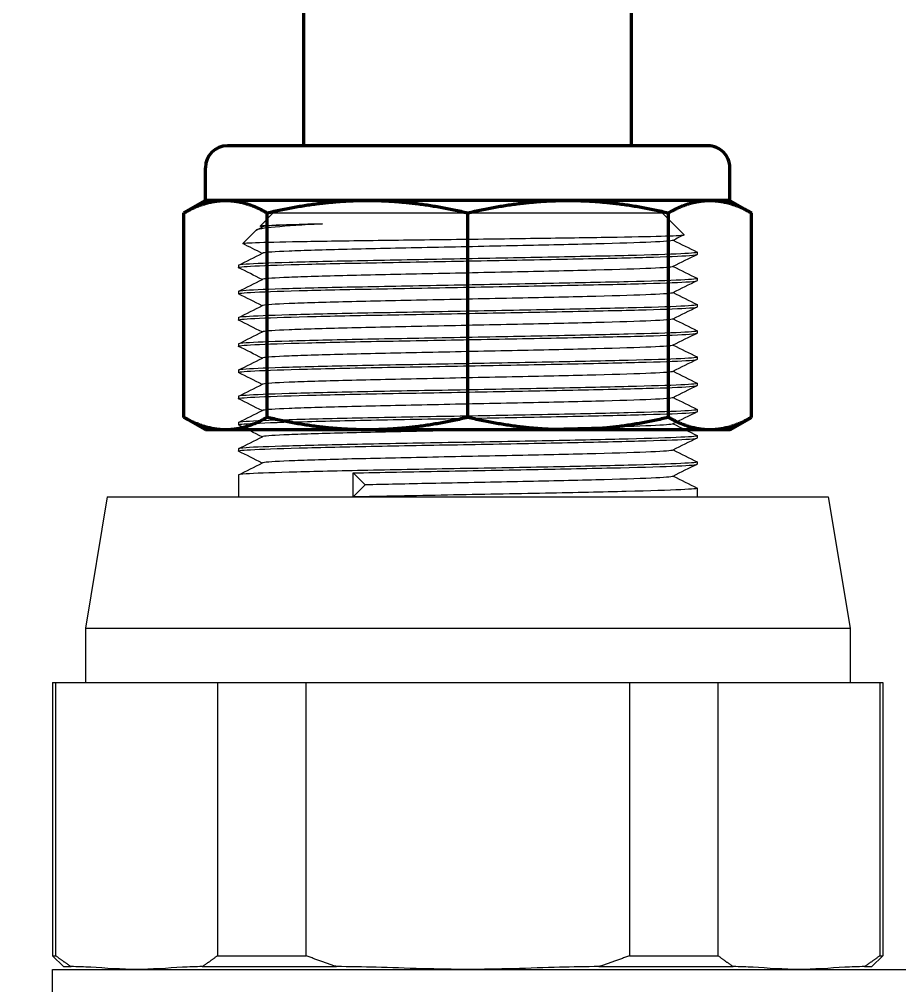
# Model space of a CAD drawing. Header units: millimetres. Extents: x -92220 to 11040, y -5929 to 27498.
# Drawn here: x 593.48 to 633.77, y 1389.51 to 1433.74 of the extents above; entities that cross this region are included whole.
import ezdxf

# ---------------------------------------------------------------- set-up
doc = ezdxf.new("R2010")
doc.units = ezdxf.units.MM
for name, color, linetype in [('11 Водоразборный узел', 7, 'Continuous'), ('13 Канализация 2', 7, 'Continuous'), ('31 Вода ветка 11', 7, 'Continuous'), ('32 Вода ветка 12', 7, 'Continuous')]:
    doc.layers.add(name, color=color, linetype=linetype)

# ---------------------------------------------------------------- blocks, each defined once
blk = doc.blocks.new('A$C14EC3C771')
at = {"color": 0, "linetype": 'Continuous', "lineweight": -2}
for p, q in [((0, 15.5), (0.595, 16.53)), ((0.595, 16.517), (0.595, 16.53)), ((0.595, 16.53), (11.405, 16.53)), ((0.595, 16.517), (11.405, 16.517)), ((11.405, 16.517), (11.405, 16.53)), ((12, 15.5), (11.405, 16.53)), ((0, 14.312), (0, 15.5)), ((12, 14.312), (12, 15.5)), ((-7, 13.66), (-1.5, 15)), ((-1.5, -15), (-1.5, 15)), ((-1.5, 15), (0, 15)), ((12, 15), (24.6, 15)), ((25, 14.6), (25, 14.5)), ((0, 5.912), (0, 14.312)), ((24.6, 14.491), (12, 14.491)), ((12, 5.912), (12, 14.312)), ((25, 14.5), (25, 14.5)), ((-7, -13.66), (-7, 13.66)), ((26, -13.5), (26, 13.5)), ((-31, 12), (-30.43, 12.988)), ((-30.429, 12.989), (-21.071, 12.989)), ((-20.5, 12), (-21.07, 12.988)), ((-31, 11.086), (-31, 12)), ((-20.5, 11.086), (-20.5, 12)), ((-20.5, 12), (-19, 12)), ((11.405, 12.107), (0.595, 12.107)), ((0.595, 11.221), (0.595, 12.107)), ((11.405, 11.221), (11.405, 12.107)), ((-31, 4.591), (-31, 11.086)), ((-20.5, 4.591), (-20.5, 11.086)), ((0.595, 11.221), (11.405, 11.221)), ((-18, -11), (-18, 11)), ((-30.429, 9.183), (-21.071, 9.183)), ((-18, 7.5), (-7, 7.5)), ((0, -5.952), (0, 5.912)), ((12, -5.952), (12, 5.912)), ((-6.253, 4.716), (-6.253, 4.926)), ((-5.28, 4.873), (-5.28, 4.742)), ((-31, -4.594), (-31, 4.591)), ((-20.5, -4.594), (-20.5, 4.591)), ((-6.253, 4.363), (-6.253, 4.573)), ((-5.28, 4.522), (-5.28, 4.391)), ((-2.978, 3.951), (-3.315, 3.951)), ((-3.315, 3.317), (-3.315, 3.951)), ((-2.978, 3.951), (-2.978, 3.062)), ((-5.317, 3.193), (-5.373, 3.027)), ((-6.384, 2.798), (-6.271, 2.887)), ((-3.053, 3.062), (-2.978, 3.062)), ((-2.735, 1.956), (-2.847, 1.867)), ((-6.197, 1.27), (-6.197, 1.376)), ((-2.978, 1.376), (-2.978, 1.198)), ((-5.448, 0.908), (-5.092, 0.908)), ((11.405, 0.602), (0.595, 0.602)), ((0.595, -0.648), (0.595, 0.602)), ((11.405, -0.648), (11.405, 0.602)), ((12, 0.48), (24.6, 0.48)), ((-4.344, -0.33), (-3.333, 0.002)), ((-3.333, 0.002), (-3.333, -0.182)), ((25, 0.08), (25, -0.12)), ((-30.429, -0.002), (-21.071, -0.002)), ((-5.317, -0.199), (-5.317, -0.014)), ((-5.317, -0.014), (-4.344, -0.33)), ((-4.643, -0.428), (-5.317, -0.199)), ((-5.317, -0.655), (-4.643, -0.428)), ((-3.333, -0.182), (-4.045, -0.428)), ((-4.045, -0.428), (-3.333, -0.664)), ((-4.344, -0.524), (-5.317, -0.84)), ((-5.317, -0.84), (-5.317, -0.655)), ((-3.333, -0.858), (-4.344, -0.524)), ((-3.333, -0.664), (-3.333, -0.858)), ((0.595, -0.648), (11.405, -0.648)), ((12, -0.52), (24.6, -0.52)), ((-2.978, -2.8), (-3.315, -2.8)), ((-3.315, -3.434), (-3.315, -2.8)), ((-2.978, -2.8), (-2.978, -3.689)), ((-5.317, -3.558), (-5.373, -3.724)), ((-3.053, -3.689), (-2.978, -3.689)), ((-31, -11.087), (-31, -4.594)), ((-20.5, -11.087), (-20.5, -4.594)), ((0, -14.328), (0, -5.952)), ((12, -14.328), (12, -5.952)), ((-18, -7.5), (-7, -7.5)), ((-30.429, -9.185), (-21.071, -9.185)), ((-31, -12), (-31, -11.087)), ((-20.5, -12), (-20.5, -11.087)), ((11.405, -11.255), (0.595, -11.255)), ((0.595, -12.138), (0.595, -11.255)), ((11.405, -12.138), (11.405, -11.255)), ((-31, -12), (-30.43, -12.988)), ((-20.5, -12), (-21.07, -12.988)), ((-20.5, -12), (-19, -12)), ((0.595, -12.138), (11.405, -12.138)), ((-30.429, -12.989), (-21.071, -12.989)), ((-7, -13.66), (-1.5, -15)), ((0, -15.5), (0, -14.328)), ((12, -15.5), (12, -14.328)), ((12, -14.492), (24.6, -14.492)), ((25, -14.5), (25, -14.5)), ((25, -14.5), (25, -14.6)), ((-1.5, -15), (0, -15)), ((12, -15), (24.6, -15)), ((0, -15.5), (0.595, -16.53)), ((12, -15.5), (11.405, -16.53)), ((11.405, -16.519), (0.595, -16.519)), ((0.595, -16.53), (0.595, -16.519)), ((0.595, -16.53), (11.405, -16.53)), ((11.405, -16.53), (11.405, -16.519))]:
    blk.add_line(p, q, dxfattribs=at)
for centre, radius, start, end in [((24.6, 14.6), 0.4, 0, 90), ((25, 13.5), 1, 0, 90), ((-19, 11), 1, 0, 90), ((24.6, -0.12), 0.4, 270, 0), ((-19, -11), 1, 270, 0), ((25, -13.5), 1, 270, 0), ((24.6, -14.6), 0.4, 270, 0)]:
    blk.add_arc(centre, radius, start, end, dxfattribs=at)
for points, weights in [([(0, 14.312), (0, 15.379), (0.595, 16.517)], [1, 1.01647560781, 1]), ([(11.405, 16.517), (12, 15.379), (12, 14.312)], [1, 1.01647560781, 1]), ([(0.595, 12.107), (0, 13.245), (0, 14.312)], [1, 1.01647560781, 1]), ([(12, 14.312), (12, 13.245), (11.405, 12.107)], [1, 1.01647560781, 1]), ([(-31, 11.086), (-31, 12), (-30.429, 12.989)], [1, 1.02039017055, 1]), ([(-30.429, 12.989), (-30.429, 12.988), (-30.43, 12.988)], [1, 1.00000643757, 1.00001287108]), ([(-21.071, 12.989), (-20.5, 12), (-20.5, 11.086)], [1, 1.02039017055, 1]), ([(-21.07, 12.988), (-21.071, 12.988), (-21.071, 12.989)], [1.00001287108, 1.00000643757, 1]), ([(-30.429, 9.183), (-31, 10.172), (-31, 11.086)], [1, 1.02039017055, 1]), ([(-20.5, 11.086), (-20.5, 10.172), (-21.071, 9.183)], [1, 1.02039017055, 1]), ([(0, 5.912), (0, 8.481), (0.595, 11.221)], [1, 1.01647560781, 1]), ([(11.405, 11.221), (12, 8.481), (12, 5.912)], [1, 1.01647560781, 1]), ([(-31, 4.591), (-31, 6.796), (-30.429, 9.183)], [1, 1.02039017055, 1]), ([(-21.071, 9.183), (-20.5, 6.796), (-20.5, 4.591)], [1, 1.02039017055, 1]), ([(0.595, 0.602), (0, 3.342), (0, 5.912)], [1, 1.01647560781, 1]), ([(12, 5.912), (12, 3.342), (11.405, 0.602)], [1, 1.01647560781, 1]), ([(-5.28, 4.873), (-5.524, 4.882), (-5.766, 4.891)], [1, 1.00000974873, 1]), ([(-30.429, -0.002), (-31, 2.386), (-31, 4.591)], [1, 1.02039017055, 1]), ([(-20.5, 4.591), (-20.5, 2.386), (-21.071, -0.002)], [1, 1.02039017055, 1]), ([(-5.878, 4.732), (-5.581, 4.737), (-5.28, 4.742)], [1, 1.00001499621, 1]), ([(-5.28, 4.522), (-5.524, 4.53), (-5.766, 4.538)], [1, 1.00000962558, 1]), ([(-5.878, 4.381), (-5.581, 4.386), (-5.28, 4.391)], [1, 1.00001472954, 1]), ([(-6.384, 2.798), (-4.68, 2.349), (-2.847, 1.867)], [1, 0.99992220428, 1]), ([(-2.735, 1.956), (-4.568, 2.438), (-6.271, 2.887)], [1, 0.999922343825, 1]), ([(-2.978, 1.376), (-4.632, 1.376), (-6.197, 1.376)], [1, 1.00037678374, 1]), ([(-5.56, 1.198), (-4.297, 1.198), (-2.978, 1.198)], [1, 1.00023934171, 1]), ([(-31, -4.594), (-31, -2.388), (-30.429, -0.002)], [1, 1.02039017055, 1]), ([(-21.071, -0.002), (-20.5, -2.388), (-20.5, -4.594)], [1, 1.02039017055, 1]), ([(0, -5.952), (0, -3.385), (0.595, -0.648)], [1, 1.01647560781, 1]), ([(11.405, -0.648), (12, -3.385), (12, -5.952)], [1, 1.01647560781, 1]), ([(-30.429, -9.185), (-31, -6.799), (-31, -4.594)], [1, 1.02039017055, 1]), ([(-20.5, -4.594), (-20.5, -6.799), (-21.071, -9.185)], [1, 1.02039017055, 1]), ([(0.595, -11.255), (0, -8.518), (0, -5.952)], [1, 1.01647560781, 1]), ([(12, -5.952), (12, -8.518), (11.405, -11.255)], [1, 1.01647560781, 1]), ([(-31, -11.087), (-31, -10.174), (-30.429, -9.185)], [1, 1.02039017055, 1]), ([(-21.071, -9.185), (-20.5, -10.174), (-20.5, -11.087)], [1, 1.02039017055, 1]), ([(-30.429, -12.989), (-31, -12), (-31, -11.087)], [1, 1.02039017055, 1]), ([(-20.5, -11.087), (-20.5, -12), (-21.071, -12.989)], [1, 1.02039017055, 1]), ([(0, -14.328), (0, -13.268), (0.595, -12.138)], [1, 1.01647560781, 1]), ([(11.405, -12.138), (12, -13.268), (12, -14.328)], [1, 1.01647560781, 1]), ([(0.595, -16.519), (0, -15.388), (0, -14.328)], [1, 1.01647560781, 1]), ([(12, -14.328), (12, -15.388), (11.405, -16.519)], [1, 1.01647560781, 1])]:
    blk.add_rational_spline(points, weights, degree=2, dxfattribs=at)
for points, knots in [([(24.6, 14.491), (24.65, 14.491), (24.704, 14.491), (24.802, 14.492), (24.847, 14.493), (24.918, 14.495), (24.949, 14.496), (24.99, 14.498), (25, 14.499), (25, 14.5)], [0.06027142, 0.06027142, 0.06027142, 0.06027142, 0.0753398, 0.0753398, 0.09040818, 0.09040818, 0.10547796, 0.10547796, 0.12054774, 0.12054774, 0.12054774, 0.12054774]), ([(-5.766, 4.891), (-5.9, 4.895), (-6.034, 4.904), (-6.196, 4.92), (-6.224, 4.923), (-6.253, 4.926)], [-0.05077396, -0.05077396, -0.05077396, -0.05077396, -0.0090136, -0.0090136, 0, 0, 0, 0]), ([(-6.253, 4.716), (-6.15, 4.72), (-6.048, 4.724), (-5.923, 4.73), (-5.901, 4.731), (-5.878, 4.732)], [-0.03855209, -0.03855209, -0.03855209, -0.03855209, -0.00688919, -0.00688919, 0, 0, 0, 0]), ([(-5.766, 4.538), (-5.9, 4.543), (-6.033, 4.552), (-6.195, 4.567), (-6.224, 4.57), (-6.253, 4.573)], [-0.05069869, -0.05069869, -0.05069869, -0.05069869, -0.00907407, -0.00907407, 0, 0, 0, 0]), ([(-6.253, 4.363), (-6.15, 4.368), (-6.048, 4.373), (-5.923, 4.379), (-5.901, 4.38), (-5.878, 4.381)], [-0.03834267, -0.03834267, -0.03834267, -0.03834267, -0.00692498, -0.00692498, 0, 0, 0, 0]), ([(-3.315, 3.317), (-3.592, 3.43), (-3.896, 3.551), (-4.417, 3.743), (-4.58, 3.795), (-4.93, 3.89), (-5.18, 3.94), (-5.692, 3.922), (-5.827, 3.883), (-5.972, 3.83), (-6.051, 3.797), (-6.149, 3.709), (-6.173, 3.684), (-6.197, 3.645), (-6.212, 3.619), (-6.226, 3.542), (-6.223, 3.504), (-6.215, 3.467)], [-0.7581192, -0.7581192, -0.7581192, -0.7581192, -0.6146606, -0.6146606, -0.4855216, -0.4855216, -0.2887135, -0.2887135, -0.1346827, -0.1346827, -0.0513112, -0.0513112, -0.0240004, -0.0240004, -0.0118535, -0.0118535, 0, 0, 0, 0]), ([(-5.317, 3.193), (-5.399, 3.207), (-5.484, 3.226), (-5.644, 3.281), (-5.694, 3.31), (-5.764, 3.359), (-5.798, 3.387), (-5.837, 3.439), (-5.849, 3.46), (-5.862, 3.505), (-5.862, 3.52), (-5.861, 3.543), (-5.858, 3.557), (-5.843, 3.588), (-5.831, 3.603), (-5.793, 3.64), (-5.762, 3.659), (-5.67, 3.706), (-5.597, 3.725), (-5.41, 3.753), (-5.278, 3.75), (-4.984, 3.705), (-4.862, 3.674), (-4.513, 3.57), (-4.256, 3.476), (-3.74, 3.278), (-3.706, 3.255), (-3.379, 3.101), (-3.219, 3.068), (-3.053, 3.062)], [-0.2326309, -0.2326309, -0.2326309, -0.2326309, -0.2296216, -0.2296216, -0.2264407, -0.2264407, -0.223502, -0.223502, -0.2217825, -0.2217825, -0.2202314, -0.2202314, -0.217468, -0.217468, -0.213954, -0.213954, -0.2077172, -0.2077172, -0.1926831, -0.1926831, -0.1683988, -0.1683988, -0.1482295, -0.1482295, -0.1139741, -0.1139741, -0.0515541, -0.0515541, 0, 0, 0, 0]), ([(-6.215, 3.467), (-6.213, 3.446), (-6.208, 3.427), (-6.193, 3.388), (-6.183, 3.369), (-6.143, 3.312), (-6.107, 3.278), (-5.981, 3.188), (-5.857, 3.133), (-5.568, 3.062), (-5.469, 3.043), (-5.373, 3.027)], [-0.1463418, -0.1463418, -0.1463418, -0.1463418, -0.1343182, -0.1343182, -0.1217776, -0.1217776, -0.0930675, -0.0930675, -0.0303124, -0.0303124, 0, 0, 0, 0]), ([(-6.197, 1.27), (-5.981, 1.199), (-5.769, 1.107), (-5.531, 0.963), (-5.489, 0.936), (-5.448, 0.908)], [-0.08592871, -0.08592871, -0.08592871, -0.08592871, -0.01537987, -0.01537987, 0, 0, 0, 0]), ([(-5.092, 0.908), (-5.21, 1.001), (-5.336, 1.084), (-5.499, 1.168), (-5.529, 1.183), (-5.56, 1.198)], [-0.05691164, -0.05691164, -0.05691164, -0.05691164, -0.01056661, -0.01056661, 0, 0, 0, 0]), ([(24.6, 0.48), (24.65, 0.48), (24.704, 0.47), (24.802, 0.429), (24.847, 0.398), (24.918, 0.327), (24.949, 0.282), (24.99, 0.184), (25, 0.13), (25, 0.08)], [0.12054774, 0.12054774, 0.12054774, 0.12054774, 0.13561612, 0.13561612, 0.1506845, 0.1506845, 0.16575427, 0.16575427, 0.18082405, 0.18082405, 0.18082405, 0.18082405]), ([(-4.765, -2.589), (-4.505, -2.598), (-4.274, -2.59), (-4.054, -2.579), (-3.786, -2.566), (-3.381, -2.474), (-3.252, -2.445), (-3.061, -2.324), (-3.014, -2.284), (-2.966, -2.231), (-2.947, -2.207), (-2.926, -2.161), (-2.92, -2.141), (-2.918, -2.1), (-2.92, -2.079), (-2.936, -2.032), (-2.951, -2.007), (-2.99, -1.958), (-3.024, -1.922), (-3.166, -1.835), (-3.259, -1.799), (-3.784, -1.653), (-4.534, -1.656), (-5.304, -1.669), (-5.596, -1.726), (-5.846, -1.792), (-5.962, -1.835), (-6.086, -1.907), (-6.126, -1.934), (-6.175, -1.988), (-6.191, -2.01), (-6.214, -2.064), (-6.215, -2.09), (-6.215, -2.102), (-6.215, -2.127), (-6.211, -2.153), (-6.195, -2.201), (-6.183, -2.224), (-6.137, -2.285), (-6.097, -2.319), (-5.929, -2.424), (-5.781, -2.473), (-5.371, -2.566), (-5.051, -2.588), (-4.765, -2.589)], [-0.156997, -0.156997, -0.156997, -0.156997, -0.1038511, -0.1038511, -0.0649974, -0.0649974, -0.0587778, -0.0587778, -0.0562932, -0.0562932, -0.0547171, -0.0547171, -0.0537338, -0.0537338, -0.0528499, -0.0528499, -0.0517728, -0.0517728, -0.0505902, -0.0505902, -0.0492365, -0.0492365, -0.0430135, -0.0430135, -0.0277868, -0.0277868, -0.0131938, -0.0131938, -0.0069007, -0.0069007, -0.0036524, -0.0036524, 0, 0, 0, 0.007801, 0.007801, 0.0153385, 0.0153385, 0.0283501, 0.0283501, 0.0639454, 0.0639454, 0.1224253, 0.1224253, 0.1224253, 0.1224253]), ([(-4.877, -2.405), (-5.107, -2.393), (-5.355, -2.37), (-5.658, -2.294), (-5.725, -2.262), (-5.788, -2.227), (-5.812, -2.211), (-5.843, -2.18), (-5.852, -2.168), (-5.864, -2.143), (-5.868, -2.132), (-5.87, -2.106), (-5.868, -2.093), (-5.86, -2.066), (-5.852, -2.053), (-5.825, -2.02), (-5.803, -2.004), (-5.723, -1.957), (-5.648, -1.934), (-5.359, -1.86), (-5.147, -1.85), (-4.747, -1.834), (-4.471, -1.833), (-4.239, -1.835), (-4.123, -1.84), (-3.851, -1.863), (-3.67, -1.884), (-3.478, -1.943), (-3.422, -1.965), (-3.345, -2.014), (-3.326, -2.033), (-3.305, -2.057), (-3.297, -2.07), (-3.288, -2.093), (-3.285, -2.103), (-3.285, -2.125), (-3.287, -2.135), (-3.296, -2.161), (-3.306, -2.174), (-3.336, -2.208), (-3.363, -2.227), (-3.429, -2.267), (-3.513, -2.31), (-3.871, -2.385), (-4.243, -2.439), (-4.877, -2.405)], [-1.736994, -1.736994, -1.736994, -1.736994, -1.717674, -1.717674, -1.705973, -1.705973, -1.698722, -1.698722, -1.694748, -1.694748, -1.691583, -1.691583, -1.687823, -1.687823, -1.682417, -1.682417, -1.673581, -1.673581, -1.650696, -1.650696, -1.562596, -1.562596, -1.355065, -1.355065, -1.149811, -1.149811, -0.870283, -0.870283, -0.766779, -0.766779, -0.698313, -0.698313, -0.644949, -0.644949, -0.604925, -0.604925, -0.562592, -0.562592, -0.501078, -0.501078, -0.38586, -0.38586, -0.196, -0.196, 0, 0, 0, 0]), ([(-3.315, -3.434), (-4.373, -3.003), (-4.787, -2.883), (-5.464, -2.785), (-5.727, -2.846), (-5.976, -2.912), (-6.052, -2.961), (-6.132, -3.025), (-6.163, -3.054), (-6.195, -3.102), (-6.211, -3.129), (-6.226, -3.207), (-6.223, -3.246), (-6.215, -3.284)], [-0.1425657, -0.1425657, -0.1425657, -0.1425657, -0.123973, -0.123973, -0.0995736, -0.0995736, -0.0531841, -0.0531841, -0.0248283, -0.0248283, -0.011913, -0.011913, 0, 0, 0, 0]), ([(-5.317, -3.558), (-5.41, -3.542), (-5.512, -3.519), (-5.685, -3.451), (-5.734, -3.416), (-5.795, -3.364), (-5.818, -3.34), (-5.846, -3.296), (-5.855, -3.276), (-5.861, -3.245), (-5.864, -3.23), (-5.858, -3.195), (-5.852, -3.18), (-5.83, -3.145), (-5.811, -3.127), (-5.763, -3.091), (-5.714, -3.063), (-5.573, -3.02), (-5.464, -2.996), (-4.716, -3.041), (-3.902, -3.408), (-3.592, -3.546), (-3.563, -3.564), (-3.362, -3.654), (-3.208, -3.684), (-3.053, -3.689)], [-0.2150324, -0.2150324, -0.2150324, -0.2150324, -0.1876984, -0.1876984, -0.1620225, -0.1620225, -0.145966, -0.145966, -0.1347558, -0.1347558, -0.1294997, -0.1294997, -0.1249356, -0.1249356, -0.1179244, -0.1179244, -0.1079938, -0.1079938, -0.0982483, -0.0982483, -0.0666039, -0.0666039, -0.0480374, -0.0480374, 0, 0, 0, 0]), ([(-6.215, -3.284), (-6.213, -3.304), (-6.208, -3.324), (-6.193, -3.363), (-6.183, -3.382), (-6.143, -3.44), (-6.106, -3.474), (-5.981, -3.563), (-5.858, -3.618), (-5.566, -3.69), (-5.468, -3.708), (-5.373, -3.724)], [-0.1455071, -0.1455071, -0.1455071, -0.1455071, -0.1331286, -0.1331286, -0.1204447, -0.1204447, -0.0915917, -0.0915917, -0.0293236, -0.0293236, 0, 0, 0, 0]), ([(24.6, -14.492), (24.65, -14.492), (24.704, -14.492), (24.802, -14.494), (24.847, -14.495), (24.918, -14.496), (24.949, -14.497), (24.99, -14.499), (25, -14.5), (25, -14.5)], [0.12054774, 0.12054774, 0.12054774, 0.12054774, 0.13561612, 0.13561612, 0.1506845, 0.1506845, 0.16575427, 0.16575427, 0.18082405, 0.18082405, 0.18082405, 0.18082405])]:
    blk.add_open_spline(points, degree=3, knots=knots, dxfattribs=at)

msp = doc.modelspace()

# ---------------------------------------------------------------- hatches: boundary and pattern name
at = {"layer": '13 Канализация 2', "lineweight": -3}
h = msp.add_hatch(dxfattribs=at)
h.set_pattern_fill('ANSI31', color=256, scale=5, style=0)
edge = h.paths.add_edge_path()
edge.add_spline(control_points=[(628.417, 289.958), (628.413, 296.534), (627.794, 309.63), (625.113, 329.006), (620.847, 347.938), (613.291, 372.552), (600.722, 402.332), (582.093, 436.519), (561.126, 469.616), (531.714, 512.621), (502.022, 554.898), (475.903, 598.706), (458.402, 631.834), (442.597, 665.492), (428.341, 699.651), (415.475, 734.272), (399.957, 781.03), (383.257, 840.511), (366.293, 912.956), (346.308, 1010.818), (326.412, 1108.776), (307.344, 1206.593), (298.309, 1267.718), (293.741, 1316.59), (291.305, 1365.81), (292.25, 1402.842), (292.25, 1427.655)], knot_values=[0, 0, 0, 0, 19.727014, 39.263718, 58.613595, 77.881164, 116.445009, 155.330985, 194.563689, 233.934036, 311.640841, 349.454811, 386.860875, 423.995714, 460.969763, 497.872007, 534.771368, 608.741647, 683.117566, 757.9428, 908.373419, 983.002416, 1056.899524, 1093.609668, 1130.227868, 1204.665591, 1204.665591, 1204.665591, 1204.665591], degree=3, periodic=0)
edge.add_line((292.25, 1427.655), (277.75, 1427.655))
edge.add_spline(control_points=[(277.75, 1427.655), (277.75, 1402.521), (274.67, 1280.259), (340.075, 987.907), (400.946, 617.006), (613.917, 391.222), (613.917, 289.832)], knot_values=[0, 0, 0, 0, 75.401912, 366.059478, 892.491043, 1196.661394, 1196.661394, 1196.661394, 1196.661394], degree=3, periodic=0)
edge.add_line((613.917, 289.832), (628.417, 289.958))

# ---------------------------------------------------------------- linework, layer by layer
at = {"layer": '11 Водоразборный узел'}
for p, q in [((605.1, 1424.881), (604.5, 1424.281)), ((605.1, 1424.881), (622.9, 1424.881)), ((622.9, 1424.881), (623.9, 1423.881)), ((604.3, 1424.081), (603.7, 1423.481)), ((604.592, 1424.231), (604.503, 1424.276)), ((624.5, 1423.081), (624.5, 1422.981)), ((603.5, 1422.481), (603.5, 1422.381)), ((624.5, 1421.881), (624.5, 1421.781)), ((603.5, 1421.281), (603.5, 1421.181)), ((624.5, 1420.681), (624.5, 1420.581)), ((603.5, 1420.081), (603.5, 1419.981)), ((624.5, 1419.481), (624.5, 1419.381)), ((603.5, 1418.881), (603.5, 1418.781)), ((624.5, 1418.281), (624.5, 1418.181)), ((603.5, 1417.681), (603.5, 1417.581)), ((624.5, 1417.081), (624.5, 1416.981)), ((603.5, 1416.481), (603.5, 1416.381)), ((624.5, 1415.881), (624.5, 1415.781)), ((603.5, 1415.281), (603.5, 1415.181)), ((624.5, 1414.681), (624.5, 1414.581)), ((603.5, 1414.081), (603.5, 1413.981)), ((624.5, 1413.481), (624.5, 1413.381)), ((603.5, 1412.881), (603.5, 1411.881)), ((608.75, 1412.981), (609.3, 1412.431)), ((608.75, 1411.881), (608.75, 1412.981)), ((609.3, 1412.431), (608.75, 1411.881)), ((624.5, 1412.281), (624.5, 1411.881)), ((597.5, 1411.881), (596.5, 1405.881)), ((597.5, 1411.881), (630.5, 1411.881)), ((630.5, 1411.881), (631.5, 1405.881)), ((596.5, 1405.881), (631.5, 1405.881)), ((596.5, 1405.881), (596.5, 1403.381)), ((631.5, 1405.881), (631.5, 1403.381)), ((595, 1403.381), (595.145, 1403.381)), ((595, 1403.381), (595, 1390.881)), ((595.145, 1403.381), (598.845, 1403.381)), ((595.145, 1390.881), (595.145, 1403.381)), ((598.845, 1403.381), (602.544, 1403.381)), ((602.544, 1403.381), (602.544, 1390.881)), ((602.544, 1403.381), (606.601, 1403.381)), ((606.601, 1403.381), (614, 1403.381)), ((606.601, 1390.881), (606.601, 1403.381)), ((614, 1403.381), (621.399, 1403.381)), ((621.399, 1403.381), (621.399, 1390.881)), ((621.399, 1403.381), (625.456, 1403.381)), ((625.456, 1403.381), (629.155, 1403.381)), ((625.456, 1390.881), (625.456, 1403.381)), ((629.155, 1403.381), (632.855, 1403.381)), ((632.855, 1403.381), (632.855, 1390.881)), ((632.855, 1403.381), (633, 1403.381)), ((633, 1403.381), (633, 1390.881)), ((595, 1390.881), (595.145, 1390.881)), ((595.5, 1390.381), (595, 1390.881)), ((602.544, 1390.881), (606.601, 1390.881)), ((621.399, 1390.881), (625.456, 1390.881)), ((632.5, 1390.381), (633, 1390.881)), ((632.855, 1390.881), (633, 1390.881)), ((595.5, 1390.381), (595.845, 1390.381)), ((601.845, 1390.381), (608, 1390.381)), ((620, 1390.381), (626.155, 1390.381)), ((632.155, 1390.381), (632.5, 1390.381))]:
    msp.add_line(p, q, dxfattribs=at)
at = {"layer": '11 Водоразборный узел', "flags": 128}
msp.add_lwpolyline([(680, 1249.254), (595, 1249.254), (595, 1390.254), (680, 1390.254)], close=True, dxfattribs=at)
at = {"layer": '11 Водоразборный узел'}
for points, knots in [([(607.353, 1424.381), (606.446, 1424.331), (605.713, 1424.282), (604.662, 1424.183), (604.361, 1424.133), (604.302, 1424.083), (604.301, 1424.082), (604.3, 1424.081)], [0, 0, 0, 0, 0.370359, 0.370359, 0.7463938, 0.7463938, 0.7533782, 0.7533782, 0.7533782, 0.7533782]), ([(604.503, 1424.276), (604.472, 1424.292), (604.65, 1424.307), (605.271, 1424.332), (605.591, 1424.342), (606.373, 1424.362), (606.833, 1424.371), (607.353, 1424.381)], [7.8498177, 7.8498177, 7.8498177, 7.8498177, 8.1962713, 8.1962713, 8.4153263, 8.4153263, 8.6337043, 8.6337043, 8.6337043, 8.6337043]), ([(607.353, 1424.381), (606.404, 1424.354), (605.661, 1424.327), (605.192, 1424.299), (604.846, 1424.279), (604.648, 1424.259), (604.608, 1424.239)], [5.4977871, 5.4977871, 5.4977871, 5.4977871, 5.9263683, 5.9263683, 5.9263683, 6.2425723, 6.2425723, 6.2425723, 6.2425723]), ([(603.702, 1423.477), (603.7, 1423.478), (603.699, 1423.479), (603.698, 1423.496), (603.958, 1423.513), (604.969, 1423.546), (605.709, 1423.562), (607.574, 1423.595), (608.679, 1423.612), (611.111, 1423.645), (612.414, 1423.661), (615.045, 1423.694), (616.348, 1423.711), (618.784, 1423.744), (619.894, 1423.76), (621.773, 1423.794), (622.527, 1423.81), (623.575, 1423.843), (623.862, 1423.86), (623.901, 1423.878), (623.902, 1423.88), (623.9, 1423.881)], [1.601128, 1.601128, 1.601128, 1.601128, 1.625689, 1.625689, 2.027372, 2.027372, 2.427158, 2.427158, 2.825048, 2.825048, 3.221042, 3.221042, 3.615138, 3.615138, 4.007338, 4.007338, 4.39764, 4.39764, 4.786045, 4.786045, 4.82548, 4.82548, 4.82548, 4.82548]), ([(623.392, 1423.623), (623.338, 1423.596), (622.991, 1423.569), (622.384, 1423.542), (621.777, 1423.514), (620.91, 1423.487), (619.861, 1423.46), (618.813, 1423.433), (617.584, 1423.405), (616.283, 1423.378), (614.934, 1423.35), (613.51, 1423.322), (612.146, 1423.293), (610.83, 1423.266), (609.573, 1423.239), (608.486, 1423.212), (607.401, 1423.184), (606.487, 1423.157), (605.825, 1423.13), (605.164, 1423.103), (604.756, 1423.075), (604.637, 1423.048), (604.624, 1423.045), (604.614, 1423.042), (604.608, 1423.039)], [9.465391, 9.465391, 9.465391, 9.465391, 9.894055, 9.894055, 9.894055, 10.322308, 10.322308, 10.322308, 10.750215, 10.750215, 10.750215, 11.194101, 11.194101, 11.194101, 11.622383, 11.622383, 11.622383, 12.050023, 12.050023, 12.050023, 12.477723, 12.477723, 12.477723, 12.525758, 12.525758, 12.525758, 12.525758]), ([(624.493, 1423.088), (624.546, 1423.062), (624.291, 1423.035), (623.748, 1423.009), (623.206, 1422.982), (622.378, 1422.955), (621.335, 1422.929), (620.292, 1422.902), (619.035, 1422.876), (617.67, 1422.849), (616.306, 1422.823), (614.835, 1422.796), (613.381, 1422.77), (611.924, 1422.743), (610.486, 1422.717), (609.189, 1422.69), (607.894, 1422.664), (606.741, 1422.637), (605.827, 1422.611), (604.911, 1422.584), (604.236, 1422.558), (603.858, 1422.531), (603.621, 1422.515), (603.5, 1422.498), (603.5, 1422.481)], [9.388416, 9.388416, 9.388416, 9.388416, 9.805502, 9.805502, 9.805502, 10.222184, 10.222184, 10.222184, 10.638519, 10.638519, 10.638519, 11.054563, 11.054563, 11.054563, 11.471494, 11.471494, 11.471494, 11.887714, 11.887714, 11.887714, 12.304354, 12.304354, 12.304354, 12.566371, 12.566371, 12.566371, 12.566371]), ([(603.507, 1422.374), (603.454, 1422.401), (603.709, 1422.427), (604.252, 1422.454), (604.794, 1422.48), (605.622, 1422.507), (606.665, 1422.534), (607.708, 1422.56), (608.965, 1422.587), (610.33, 1422.613), (611.694, 1422.64), (613.165, 1422.666), (614.619, 1422.693), (616.076, 1422.719), (617.514, 1422.746), (618.811, 1422.772), (620.106, 1422.799), (621.259, 1422.825), (622.173, 1422.852), (623.089, 1422.878), (623.764, 1422.905), (624.142, 1422.931), (624.379, 1422.948), (624.5, 1422.965), (624.5, 1422.981)], [-18.885918, -18.885918, -18.885918, -18.885918, -18.468832, -18.468832, -18.468832, -18.05215, -18.05215, -18.05215, -17.635815, -17.635815, -17.635815, -17.21977, -17.21977, -17.21977, -16.80284, -16.80284, -16.80284, -16.38662, -16.38662, -16.38662, -15.96998, -15.96998, -15.96998, -15.707963, -15.707963, -15.707963, -15.707963]), ([(623.392, 1422.423), (623.338, 1422.396), (622.991, 1422.369), (622.384, 1422.342), (621.777, 1422.314), (620.91, 1422.287), (619.861, 1422.26), (618.813, 1422.233), (617.584, 1422.205), (616.283, 1422.178), (614.934, 1422.15), (613.51, 1422.122), (612.146, 1422.093), (610.83, 1422.066), (609.573, 1422.039), (608.486, 1422.012), (607.401, 1421.984), (606.487, 1421.957), (605.825, 1421.93), (605.164, 1421.903), (604.756, 1421.875), (604.637, 1421.848), (604.624, 1421.845), (604.614, 1421.842), (604.608, 1421.839)], [15.748576, 15.748576, 15.748576, 15.748576, 16.17724, 16.17724, 16.17724, 16.605494, 16.605494, 16.605494, 17.0334, 17.0334, 17.0334, 17.477286, 17.477286, 17.477286, 17.905568, 17.905568, 17.905568, 18.333208, 18.333208, 18.333208, 18.760908, 18.760908, 18.760908, 18.808943, 18.808943, 18.808943, 18.808943]), ([(603.507, 1421.174), (603.454, 1421.201), (603.709, 1421.227), (604.252, 1421.254), (604.794, 1421.28), (605.622, 1421.307), (606.665, 1421.334), (607.708, 1421.36), (608.965, 1421.387), (610.33, 1421.413), (611.694, 1421.44), (613.165, 1421.466), (614.619, 1421.493), (616.076, 1421.519), (617.514, 1421.546), (618.811, 1421.572), (620.106, 1421.599), (621.259, 1421.625), (622.173, 1421.652), (623.089, 1421.678), (623.764, 1421.705), (624.142, 1421.731), (624.379, 1421.748), (624.5, 1421.765), (624.5, 1421.781)], [-25.169103, -25.169103, -25.169103, -25.169103, -24.752017, -24.752017, -24.752017, -24.335335, -24.335335, -24.335335, -23.919001, -23.919001, -23.919001, -23.502956, -23.502956, -23.502956, -23.086026, -23.086026, -23.086026, -22.669805, -22.669805, -22.669805, -22.253165, -22.253165, -22.253165, -21.991149, -21.991149, -21.991149, -21.991149]), ([(624.493, 1421.888), (624.546, 1421.862), (624.291, 1421.835), (623.748, 1421.809), (623.206, 1421.782), (622.378, 1421.755), (621.335, 1421.729), (620.292, 1421.702), (619.035, 1421.676), (617.67, 1421.649), (616.306, 1421.623), (614.835, 1421.596), (613.381, 1421.57), (611.924, 1421.543), (610.486, 1421.517), (609.189, 1421.49), (607.894, 1421.464), (606.741, 1421.437), (605.827, 1421.411), (604.911, 1421.384), (604.236, 1421.358), (603.858, 1421.331), (603.621, 1421.315), (603.5, 1421.298), (603.5, 1421.281)], [15.671601, 15.671601, 15.671601, 15.671601, 16.088688, 16.088688, 16.088688, 16.505369, 16.505369, 16.505369, 16.921704, 16.921704, 16.921704, 17.337749, 17.337749, 17.337749, 17.754679, 17.754679, 17.754679, 18.170899, 18.170899, 18.170899, 18.58754, 18.58754, 18.58754, 18.849556, 18.849556, 18.849556, 18.849556]), ([(623.392, 1421.223), (623.338, 1421.196), (622.991, 1421.169), (622.384, 1421.142), (621.777, 1421.114), (620.91, 1421.087), (619.861, 1421.06), (618.813, 1421.033), (617.584, 1421.005), (616.283, 1420.978), (614.934, 1420.95), (613.51, 1420.922), (612.146, 1420.893), (610.83, 1420.866), (609.573, 1420.839), (608.486, 1420.812), (607.401, 1420.784), (606.487, 1420.757), (605.825, 1420.73), (605.164, 1420.703), (604.756, 1420.675), (604.637, 1420.648), (604.624, 1420.645), (604.614, 1420.642), (604.608, 1420.639)], [22.031762, 22.031762, 22.031762, 22.031762, 22.460425, 22.460425, 22.460425, 22.888679, 22.888679, 22.888679, 23.316586, 23.316586, 23.316586, 23.760471, 23.760471, 23.760471, 24.188753, 24.188753, 24.188753, 24.616393, 24.616393, 24.616393, 25.044093, 25.044093, 25.044093, 25.092128, 25.092128, 25.092128, 25.092128]), ([(603.507, 1419.974), (603.454, 1420.001), (603.709, 1420.027), (604.252, 1420.054), (604.794, 1420.08), (605.622, 1420.107), (606.665, 1420.134), (607.708, 1420.16), (608.965, 1420.187), (610.33, 1420.213), (611.694, 1420.24), (613.165, 1420.266), (614.619, 1420.293), (616.076, 1420.319), (617.514, 1420.346), (618.811, 1420.372), (620.106, 1420.399), (621.259, 1420.425), (622.173, 1420.452), (623.089, 1420.478), (623.764, 1420.505), (624.142, 1420.531), (624.379, 1420.548), (624.5, 1420.565), (624.5, 1420.581)], [-31.452289, -31.452289, -31.452289, -31.452289, -31.035202, -31.035202, -31.035202, -30.61852, -30.61852, -30.61852, -30.202186, -30.202186, -30.202186, -29.786141, -29.786141, -29.786141, -29.369211, -29.369211, -29.369211, -28.952991, -28.952991, -28.952991, -28.53635, -28.53635, -28.53635, -28.274334, -28.274334, -28.274334, -28.274334]), ([(624.493, 1420.688), (624.546, 1420.662), (624.291, 1420.635), (623.748, 1420.609), (623.206, 1420.582), (622.378, 1420.555), (621.335, 1420.529), (620.292, 1420.502), (619.035, 1420.476), (617.67, 1420.449), (616.306, 1420.423), (614.835, 1420.396), (613.381, 1420.37), (611.924, 1420.343), (610.486, 1420.317), (609.189, 1420.29), (607.894, 1420.264), (606.741, 1420.237), (605.827, 1420.211), (604.911, 1420.184), (604.236, 1420.158), (603.858, 1420.131), (603.621, 1420.115), (603.5, 1420.098), (603.5, 1420.081)], [21.954786, 21.954786, 21.954786, 21.954786, 22.371873, 22.371873, 22.371873, 22.788555, 22.788555, 22.788555, 23.204889, 23.204889, 23.204889, 23.620934, 23.620934, 23.620934, 24.037864, 24.037864, 24.037864, 24.454085, 24.454085, 24.454085, 24.870725, 24.870725, 24.870725, 25.132741, 25.132741, 25.132741, 25.132741]), ([(623.392, 1420.023), (623.338, 1419.996), (622.991, 1419.969), (622.384, 1419.942), (621.777, 1419.914), (620.91, 1419.887), (619.861, 1419.86), (618.813, 1419.833), (617.584, 1419.805), (616.283, 1419.778), (614.934, 1419.75), (613.51, 1419.722), (612.146, 1419.693), (610.83, 1419.666), (609.573, 1419.639), (608.486, 1419.612), (607.401, 1419.584), (606.487, 1419.557), (605.825, 1419.53), (605.164, 1419.503), (604.756, 1419.475), (604.637, 1419.448), (604.624, 1419.445), (604.614, 1419.442), (604.608, 1419.439)], [28.314947, 28.314947, 28.314947, 28.314947, 28.743611, 28.743611, 28.743611, 29.171864, 29.171864, 29.171864, 29.599771, 29.599771, 29.599771, 30.043657, 30.043657, 30.043657, 30.471938, 30.471938, 30.471938, 30.899579, 30.899579, 30.899579, 31.327279, 31.327279, 31.327279, 31.375314, 31.375314, 31.375314, 31.375314]), ([(624.493, 1419.488), (624.546, 1419.462), (624.291, 1419.435), (623.748, 1419.409), (623.206, 1419.382), (622.378, 1419.355), (621.335, 1419.329), (620.292, 1419.302), (619.035, 1419.276), (617.67, 1419.249), (616.306, 1419.223), (614.835, 1419.196), (613.381, 1419.17), (611.924, 1419.143), (610.486, 1419.117), (609.189, 1419.09), (607.894, 1419.064), (606.741, 1419.037), (605.827, 1419.011), (604.911, 1418.984), (604.236, 1418.958), (603.858, 1418.931), (603.621, 1418.915), (603.5, 1418.898), (603.5, 1418.881)], [28.237972, 28.237972, 28.237972, 28.237972, 28.655058, 28.655058, 28.655058, 29.07174, 29.07174, 29.07174, 29.488075, 29.488075, 29.488075, 29.904119, 29.904119, 29.904119, 30.321049, 30.321049, 30.321049, 30.73727, 30.73727, 30.73727, 31.15391, 31.15391, 31.15391, 31.415927, 31.415927, 31.415927, 31.415927]), ([(603.507, 1418.774), (603.454, 1418.801), (603.709, 1418.827), (604.252, 1418.854), (604.794, 1418.88), (605.622, 1418.907), (606.665, 1418.934), (607.708, 1418.96), (608.965, 1418.987), (610.33, 1419.013), (611.694, 1419.04), (613.165, 1419.066), (614.619, 1419.093), (616.076, 1419.119), (617.514, 1419.146), (618.811, 1419.172), (620.106, 1419.199), (621.259, 1419.225), (622.173, 1419.252), (623.089, 1419.278), (623.764, 1419.305), (624.142, 1419.331), (624.379, 1419.348), (624.5, 1419.365), (624.5, 1419.381)], [-37.735474, -37.735474, -37.735474, -37.735474, -37.318387, -37.318387, -37.318387, -36.901706, -36.901706, -36.901706, -36.485371, -36.485371, -36.485371, -36.069326, -36.069326, -36.069326, -35.652396, -35.652396, -35.652396, -35.236176, -35.236176, -35.236176, -34.819536, -34.819536, -34.819536, -34.557519, -34.557519, -34.557519, -34.557519]), ([(623.392, 1418.823), (623.338, 1418.796), (622.991, 1418.769), (622.384, 1418.742), (621.777, 1418.714), (620.91, 1418.687), (619.861, 1418.66), (618.813, 1418.633), (617.584, 1418.605), (616.283, 1418.578), (614.934, 1418.55), (613.51, 1418.522), (612.146, 1418.493), (610.83, 1418.466), (609.573, 1418.439), (608.486, 1418.412), (607.401, 1418.384), (606.487, 1418.357), (605.825, 1418.33), (605.164, 1418.303), (604.756, 1418.275), (604.637, 1418.248), (604.624, 1418.245), (604.614, 1418.242), (604.608, 1418.239)], [34.598132, 34.598132, 34.598132, 34.598132, 35.026796, 35.026796, 35.026796, 35.45505, 35.45505, 35.45505, 35.882956, 35.882956, 35.882956, 36.326842, 36.326842, 36.326842, 36.755124, 36.755124, 36.755124, 37.182764, 37.182764, 37.182764, 37.610464, 37.610464, 37.610464, 37.658499, 37.658499, 37.658499, 37.658499]), ([(603.507, 1417.574), (603.454, 1417.601), (603.709, 1417.627), (604.252, 1417.654), (604.794, 1417.68), (605.622, 1417.707), (606.665, 1417.734), (607.708, 1417.76), (608.965, 1417.787), (610.33, 1417.813), (611.694, 1417.84), (613.165, 1417.866), (614.619, 1417.893), (616.076, 1417.919), (617.514, 1417.946), (618.811, 1417.972), (620.106, 1417.999), (621.259, 1418.025), (622.173, 1418.052), (623.089, 1418.078), (623.764, 1418.105), (624.142, 1418.131), (624.379, 1418.148), (624.5, 1418.165), (624.5, 1418.181)], [-44.018659, -44.018659, -44.018659, -44.018659, -43.601573, -43.601573, -43.601573, -43.184891, -43.184891, -43.184891, -42.768556, -42.768556, -42.768556, -42.352512, -42.352512, -42.352512, -41.935582, -41.935582, -41.935582, -41.519361, -41.519361, -41.519361, -41.102721, -41.102721, -41.102721, -40.840704, -40.840704, -40.840704, -40.840704]), ([(624.493, 1418.288), (624.546, 1418.262), (624.291, 1418.235), (623.748, 1418.209), (623.206, 1418.182), (622.378, 1418.155), (621.335, 1418.129), (620.292, 1418.102), (619.035, 1418.076), (617.67, 1418.049), (616.306, 1418.023), (614.835, 1417.996), (613.381, 1417.97), (611.924, 1417.943), (610.486, 1417.917), (609.189, 1417.89), (607.894, 1417.864), (606.741, 1417.837), (605.827, 1417.811), (604.911, 1417.784), (604.236, 1417.758), (603.858, 1417.731), (603.621, 1417.715), (603.5, 1417.698), (603.5, 1417.681)], [34.521157, 34.521157, 34.521157, 34.521157, 34.938244, 34.938244, 34.938244, 35.354925, 35.354925, 35.354925, 35.77126, 35.77126, 35.77126, 36.187305, 36.187305, 36.187305, 36.604235, 36.604235, 36.604235, 37.020455, 37.020455, 37.020455, 37.437096, 37.437096, 37.437096, 37.699112, 37.699112, 37.699112, 37.699112]), ([(623.392, 1417.623), (623.338, 1417.596), (622.991, 1417.569), (622.384, 1417.542), (621.777, 1417.514), (620.91, 1417.487), (619.861, 1417.46), (618.813, 1417.433), (617.584, 1417.405), (616.283, 1417.378), (614.934, 1417.35), (613.51, 1417.322), (612.146, 1417.293), (610.83, 1417.266), (609.573, 1417.239), (608.486, 1417.212), (607.401, 1417.184), (606.487, 1417.157), (605.825, 1417.13), (605.164, 1417.103), (604.756, 1417.075), (604.637, 1417.048), (604.624, 1417.045), (604.614, 1417.042), (604.608, 1417.039)], [40.881317, 40.881317, 40.881317, 40.881317, 41.309981, 41.309981, 41.309981, 41.738235, 41.738235, 41.738235, 42.166142, 42.166142, 42.166142, 42.610027, 42.610027, 42.610027, 43.038309, 43.038309, 43.038309, 43.465949, 43.465949, 43.465949, 43.893649, 43.893649, 43.893649, 43.941684, 43.941684, 43.941684, 43.941684]), ([(603.507, 1416.374), (603.454, 1416.401), (603.709, 1416.427), (604.252, 1416.454), (604.794, 1416.48), (605.622, 1416.507), (606.665, 1416.534), (607.708, 1416.56), (608.965, 1416.587), (610.33, 1416.613), (611.694, 1416.64), (613.165, 1416.666), (614.619, 1416.693), (616.076, 1416.719), (617.514, 1416.746), (618.811, 1416.772), (620.106, 1416.799), (621.259, 1416.825), (622.173, 1416.852), (623.089, 1416.878), (623.764, 1416.905), (624.142, 1416.931), (624.379, 1416.948), (624.5, 1416.965), (624.5, 1416.981)], [-50.301845, -50.301845, -50.301845, -50.301845, -49.884758, -49.884758, -49.884758, -49.468076, -49.468076, -49.468076, -49.051742, -49.051742, -49.051742, -48.635697, -48.635697, -48.635697, -48.218767, -48.218767, -48.218767, -47.802546, -47.802546, -47.802546, -47.385906, -47.385906, -47.385906, -47.12389, -47.12389, -47.12389, -47.12389]), ([(624.493, 1417.088), (624.546, 1417.062), (624.291, 1417.035), (623.748, 1417.009), (623.206, 1416.982), (622.378, 1416.955), (621.335, 1416.929), (620.292, 1416.902), (619.035, 1416.876), (617.67, 1416.849), (616.306, 1416.823), (614.835, 1416.796), (613.381, 1416.77), (611.924, 1416.743), (610.486, 1416.717), (609.189, 1416.69), (607.894, 1416.664), (606.741, 1416.637), (605.827, 1416.611), (604.911, 1416.584), (604.236, 1416.558), (603.858, 1416.531), (603.621, 1416.515), (603.5, 1416.498), (603.5, 1416.481)], [40.804342, 40.804342, 40.804342, 40.804342, 41.221429, 41.221429, 41.221429, 41.638111, 41.638111, 41.638111, 42.054445, 42.054445, 42.054445, 42.47049, 42.47049, 42.47049, 42.88742, 42.88742, 42.88742, 43.30364, 43.30364, 43.30364, 43.720281, 43.720281, 43.720281, 43.982297, 43.982297, 43.982297, 43.982297]), ([(623.392, 1416.423), (623.338, 1416.396), (622.991, 1416.369), (622.384, 1416.342), (621.777, 1416.314), (620.91, 1416.287), (619.861, 1416.26), (618.813, 1416.233), (617.584, 1416.205), (616.283, 1416.178), (614.934, 1416.15), (613.51, 1416.122), (612.146, 1416.093), (610.83, 1416.066), (609.573, 1416.039), (608.486, 1416.012), (607.401, 1415.984), (606.487, 1415.957), (605.825, 1415.93), (605.164, 1415.903), (604.756, 1415.875), (604.637, 1415.848), (604.624, 1415.845), (604.614, 1415.842), (604.608, 1415.839)], [47.164503, 47.164503, 47.164503, 47.164503, 47.593166, 47.593166, 47.593166, 48.02142, 48.02142, 48.02142, 48.449327, 48.449327, 48.449327, 48.893213, 48.893213, 48.893213, 49.321494, 49.321494, 49.321494, 49.749135, 49.749135, 49.749135, 50.176835, 50.176835, 50.176835, 50.224869, 50.224869, 50.224869, 50.224869]), ([(603.507, 1415.174), (603.454, 1415.201), (603.709, 1415.227), (604.252, 1415.254), (604.794, 1415.28), (605.622, 1415.307), (606.665, 1415.334), (607.708, 1415.36), (608.965, 1415.387), (610.33, 1415.413), (611.694, 1415.44), (613.165, 1415.466), (614.619, 1415.493), (616.076, 1415.519), (617.514, 1415.546), (618.811, 1415.572), (620.106, 1415.599), (621.259, 1415.625), (622.173, 1415.652), (623.089, 1415.678), (623.764, 1415.705), (624.142, 1415.731), (624.379, 1415.748), (624.5, 1415.765), (624.5, 1415.781)], [-56.58503, -56.58503, -56.58503, -56.58503, -56.167943, -56.167943, -56.167943, -55.751262, -55.751262, -55.751262, -55.334927, -55.334927, -55.334927, -54.918882, -54.918882, -54.918882, -54.501952, -54.501952, -54.501952, -54.085732, -54.085732, -54.085732, -53.669091, -53.669091, -53.669091, -53.407075, -53.407075, -53.407075, -53.407075]), ([(624.493, 1415.888), (624.546, 1415.862), (624.291, 1415.835), (623.748, 1415.809), (623.206, 1415.782), (622.378, 1415.755), (621.335, 1415.729), (620.292, 1415.702), (619.035, 1415.676), (617.67, 1415.649), (616.306, 1415.623), (614.835, 1415.596), (613.381, 1415.57), (611.924, 1415.543), (610.486, 1415.517), (609.189, 1415.49), (607.894, 1415.464), (606.741, 1415.437), (605.827, 1415.411), (604.911, 1415.384), (604.236, 1415.358), (603.858, 1415.331), (603.621, 1415.315), (603.5, 1415.298), (603.5, 1415.281)], [47.087528, 47.087528, 47.087528, 47.087528, 47.504614, 47.504614, 47.504614, 47.921296, 47.921296, 47.921296, 48.33763, 48.33763, 48.33763, 48.753675, 48.753675, 48.753675, 49.170605, 49.170605, 49.170605, 49.586826, 49.586826, 49.586826, 50.003466, 50.003466, 50.003466, 50.265482, 50.265482, 50.265482, 50.265482]), ([(623.392, 1415.223), (623.338, 1415.196), (622.991, 1415.169), (622.384, 1415.142), (621.777, 1415.114), (620.91, 1415.087), (619.861, 1415.06), (618.813, 1415.033), (617.584, 1415.005), (616.283, 1414.978), (614.934, 1414.95), (613.51, 1414.922), (612.146, 1414.893), (610.83, 1414.866), (609.573, 1414.839), (608.486, 1414.812), (607.401, 1414.784), (606.487, 1414.757), (605.825, 1414.73), (605.164, 1414.703), (604.756, 1414.675), (604.637, 1414.648), (604.624, 1414.645), (604.614, 1414.642), (604.608, 1414.639)], [53.447688, 53.447688, 53.447688, 53.447688, 53.876352, 53.876352, 53.876352, 54.304606, 54.304606, 54.304606, 54.732512, 54.732512, 54.732512, 55.176398, 55.176398, 55.176398, 55.60468, 55.60468, 55.60468, 56.03232, 56.03232, 56.03232, 56.46002, 56.46002, 56.46002, 56.508055, 56.508055, 56.508055, 56.508055]), ([(603.507, 1413.974), (603.454, 1414.001), (603.709, 1414.027), (604.252, 1414.054), (604.794, 1414.08), (605.622, 1414.107), (606.665, 1414.134), (607.708, 1414.16), (608.965, 1414.187), (610.33, 1414.213), (611.694, 1414.24), (613.165, 1414.266), (614.619, 1414.293), (616.076, 1414.319), (617.514, 1414.346), (618.811, 1414.372), (620.106, 1414.399), (621.259, 1414.425), (622.173, 1414.452), (623.089, 1414.478), (623.764, 1414.505), (624.142, 1414.531), (624.379, 1414.548), (624.5, 1414.565), (624.5, 1414.581)], [-62.868215, -62.868215, -62.868215, -62.868215, -62.451129, -62.451129, -62.451129, -62.034447, -62.034447, -62.034447, -61.618112, -61.618112, -61.618112, -61.202068, -61.202068, -61.202068, -60.785138, -60.785138, -60.785138, -60.368917, -60.368917, -60.368917, -59.952277, -59.952277, -59.952277, -59.69026, -59.69026, -59.69026, -59.69026]), ([(624.493, 1414.688), (624.546, 1414.662), (624.291, 1414.635), (623.748, 1414.609), (623.206, 1414.582), (622.378, 1414.555), (621.335, 1414.529), (620.292, 1414.502), (619.035, 1414.476), (617.67, 1414.449), (616.306, 1414.423), (614.835, 1414.396), (613.381, 1414.37), (611.924, 1414.343), (610.486, 1414.317), (609.189, 1414.29), (607.894, 1414.264), (606.741, 1414.237), (605.827, 1414.211), (604.911, 1414.184), (604.236, 1414.158), (603.858, 1414.131), (603.621, 1414.115), (603.5, 1414.098), (603.5, 1414.081)], [53.370713, 53.370713, 53.370713, 53.370713, 53.7878, 53.7878, 53.7878, 54.204481, 54.204481, 54.204481, 54.620816, 54.620816, 54.620816, 55.036861, 55.036861, 55.036861, 55.453791, 55.453791, 55.453791, 55.870011, 55.870011, 55.870011, 56.286651, 56.286651, 56.286651, 56.548668, 56.548668, 56.548668, 56.548668]), ([(623.392, 1414.023), (623.338, 1413.996), (622.991, 1413.969), (622.384, 1413.942), (621.777, 1413.914), (620.91, 1413.887), (619.861, 1413.86), (618.813, 1413.833), (617.584, 1413.805), (616.283, 1413.778), (614.934, 1413.75), (613.51, 1413.722), (612.146, 1413.693), (610.83, 1413.666), (609.573, 1413.639), (608.486, 1413.612), (607.401, 1413.584), (606.487, 1413.557), (605.825, 1413.53), (605.164, 1413.503), (604.756, 1413.475), (604.637, 1413.448), (604.624, 1413.445), (604.614, 1413.442), (604.608, 1413.439)], [59.730873, 59.730873, 59.730873, 59.730873, 60.159537, 60.159537, 60.159537, 60.587791, 60.587791, 60.587791, 61.015697, 61.015697, 61.015697, 61.459583, 61.459583, 61.459583, 61.887865, 61.887865, 61.887865, 62.315505, 62.315505, 62.315505, 62.743205, 62.743205, 62.743205, 62.79124, 62.79124, 62.79124, 62.79124]), ([(624.493, 1413.488), (624.546, 1413.462), (624.291, 1413.435), (623.748, 1413.409), (623.206, 1413.382), (622.378, 1413.355), (621.335, 1413.329), (620.292, 1413.302), (619.035, 1413.276), (617.67, 1413.249), (616.306, 1413.223), (614.835, 1413.196), (613.381, 1413.17), (611.924, 1413.143), (610.486, 1413.117), (609.189, 1413.09), (607.894, 1413.064), (606.741, 1413.037), (605.827, 1413.011), (604.911, 1412.984), (604.236, 1412.958), (603.858, 1412.931), (603.621, 1412.915), (603.5, 1412.898), (603.5, 1412.881)], [59.653898, 59.653898, 59.653898, 59.653898, 60.070985, 60.070985, 60.070985, 60.487667, 60.487667, 60.487667, 60.904001, 60.904001, 60.904001, 61.320046, 61.320046, 61.320046, 61.736976, 61.736976, 61.736976, 62.153196, 62.153196, 62.153196, 62.569837, 62.569837, 62.569837, 62.831853, 62.831853, 62.831853, 62.831853]), ([(608.75, 1412.981), (610.011, 1413.008), (611.426, 1413.034), (612.874, 1413.061), (614.334, 1413.087), (615.827, 1413.114), (617.224, 1413.141), (618.611, 1413.167), (619.903, 1413.194), (620.991, 1413.22), (622.091, 1413.247), (622.98, 1413.274), (623.583, 1413.301), (624.185, 1413.328), (624.5, 1413.354), (624.5, 1413.381)], [-68.067841, -68.067841, -68.067841, -68.067841, -67.651687, -67.651687, -67.651687, -67.232127, -67.232127, -67.232127, -66.815655, -66.815655, -66.815655, -66.39455, -66.39455, -66.39455, -65.973446, -65.973446, -65.973446, -65.973446]), ([(623.392, 1412.823), (623.338, 1412.796), (622.993, 1412.769), (622.387, 1412.742), (621.781, 1412.714), (620.913, 1412.687), (619.863, 1412.66), (618.815, 1412.633), (617.585, 1412.605), (616.284, 1412.578), (614.981, 1412.551), (613.608, 1412.524), (612.287, 1412.496), (611.239, 1412.475), (610.224, 1412.453), (609.3, 1412.431)], [66.014059, 66.014059, 66.014059, 66.014059, 66.441859, 66.441859, 66.441859, 66.870726, 66.870726, 66.870726, 67.298779, 67.298779, 67.298779, 67.727459, 67.727459, 67.727459, 68.067841, 68.067841, 68.067841, 68.067841]), ([(624.493, 1412.288), (624.546, 1412.262), (624.292, 1412.235), (623.752, 1412.209), (623.195, 1412.181), (622.336, 1412.154), (621.251, 1412.127), (620.197, 1412.1), (618.931, 1412.074), (617.559, 1412.047), (616.128, 1412.02), (614.583, 1411.992), (613.068, 1411.964), (611.552, 1411.937), (610.068, 1411.909), (608.75, 1411.881)], [65.937083, 65.937083, 65.937083, 65.937083, 66.353262, 66.353262, 66.353262, 66.781907, 66.781907, 66.781907, 67.198424, 67.198424, 67.198424, 67.633132, 67.633132, 67.633132, 68.067841, 68.067841, 68.067841, 68.067841]), ([(601.845, 1390.381), (601.563, 1390.381), (601.224, 1390.366), (600.287, 1390.311), (599.5, 1390.254), (598.845, 1390.254), (598.189, 1390.254), (597.402, 1390.311), (596.465, 1390.366), (596.127, 1390.381), (595.845, 1390.381)], [-0.562687, -0.562687, -0.562687, -0.562687, -0.393512, -0.393512, 0, 0, 0, 0.393512, 0.393512, 0.562687, 0.562687, 0.562687, 0.562687]), ([(620, 1390.381), (619.436, 1390.381), (618.76, 1390.366), (616.885, 1390.311), (615.312, 1390.254), (614, 1390.254), (612.688, 1390.254), (611.115, 1390.311), (609.24, 1390.366), (608.564, 1390.381), (608, 1390.381)], [-0.562687, -0.562687, -0.562687, -0.562687, -0.393512, -0.393512, 0, 0, 0, 0.393512, 0.393512, 0.562687, 0.562687, 0.562687, 0.562687]), ([(632.155, 1390.381), (631.873, 1390.381), (631.535, 1390.366), (630.598, 1390.311), (629.811, 1390.254), (629.155, 1390.254), (628.5, 1390.254), (627.713, 1390.311), (626.776, 1390.366), (626.437, 1390.381), (626.155, 1390.381)], [-0.562687, -0.562687, -0.562687, -0.562687, -0.393512, -0.393512, 0, 0, 0, 0.393512, 0.393512, 0.562687, 0.562687, 0.562687, 0.562687])]:
    msp.add_open_spline(points, degree=3, knots=knots, dxfattribs=at)
for points in [[(604.323, 1424.096), (604.418, 1424.144), (604.513, 1424.191), (604.608, 1424.239)], [(623.898, 1423.876), (623.729, 1423.792), (623.561, 1423.708), (623.392, 1423.623)], [(604.592, 1423.031), (604.296, 1423.18), (603.999, 1423.328), (603.702, 1423.477)], [(623.408, 1423.631), (623.77, 1423.45), (624.131, 1423.269), (624.493, 1423.088)], [(603.507, 1422.488), (603.874, 1422.672), (604.241, 1422.855), (604.608, 1423.039)], [(624.493, 1422.974), (624.126, 1422.791), (623.759, 1422.607), (623.392, 1422.423)], [(604.592, 1421.831), (604.23, 1422.012), (603.869, 1422.193), (603.507, 1422.374)], [(623.408, 1422.431), (623.77, 1422.25), (624.131, 1422.069), (624.493, 1421.888)], [(603.507, 1421.288), (603.874, 1421.472), (604.241, 1421.655), (604.608, 1421.839)], [(624.493, 1421.774), (624.126, 1421.591), (623.759, 1421.407), (623.392, 1421.223)], [(623.408, 1421.231), (623.77, 1421.05), (624.131, 1420.869), (624.493, 1420.688)], [(604.592, 1420.631), (604.23, 1420.812), (603.869, 1420.993), (603.507, 1421.174)], [(603.507, 1420.088), (603.874, 1420.272), (604.241, 1420.455), (604.608, 1420.639)], [(624.493, 1420.574), (624.126, 1420.391), (623.759, 1420.207), (623.392, 1420.023)], [(604.592, 1419.431), (604.23, 1419.612), (603.869, 1419.793), (603.507, 1419.974)], [(623.408, 1420.031), (623.77, 1419.85), (624.131, 1419.669), (624.493, 1419.488)], [(603.507, 1418.888), (603.874, 1419.072), (604.241, 1419.255), (604.608, 1419.439)], [(624.493, 1419.374), (624.126, 1419.191), (623.759, 1419.007), (623.392, 1418.823)], [(604.592, 1418.231), (604.23, 1418.412), (603.869, 1418.593), (603.507, 1418.774)], [(623.408, 1418.831), (623.77, 1418.65), (624.131, 1418.469), (624.493, 1418.288)], [(603.507, 1417.688), (603.874, 1417.872), (604.241, 1418.055), (604.608, 1418.239)], [(624.493, 1418.174), (624.126, 1417.991), (623.759, 1417.807), (623.392, 1417.623)], [(604.592, 1417.031), (604.23, 1417.212), (603.869, 1417.393), (603.507, 1417.574)], [(623.408, 1417.631), (623.77, 1417.45), (624.131, 1417.269), (624.493, 1417.088)], [(603.507, 1416.488), (603.874, 1416.672), (604.241, 1416.855), (604.608, 1417.039)], [(624.493, 1416.974), (624.126, 1416.791), (623.759, 1416.607), (623.392, 1416.423)], [(604.592, 1415.831), (604.23, 1416.012), (603.869, 1416.193), (603.507, 1416.374)], [(623.408, 1416.431), (623.77, 1416.25), (624.131, 1416.069), (624.493, 1415.888)], [(603.507, 1415.288), (603.874, 1415.472), (604.241, 1415.655), (604.608, 1415.839)], [(624.493, 1415.774), (624.126, 1415.591), (623.759, 1415.407), (623.392, 1415.223)], [(604.592, 1414.631), (604.23, 1414.812), (603.869, 1414.993), (603.507, 1415.174)], [(623.408, 1415.231), (623.77, 1415.05), (624.131, 1414.869), (624.493, 1414.688)], [(603.507, 1414.088), (603.874, 1414.272), (604.241, 1414.455), (604.608, 1414.639)], [(624.493, 1414.574), (624.126, 1414.391), (623.759, 1414.207), (623.392, 1414.023)], [(604.592, 1413.431), (604.23, 1413.612), (603.869, 1413.793), (603.507, 1413.974)], [(623.408, 1414.031), (623.77, 1413.85), (624.131, 1413.669), (624.493, 1413.488)], [(603.507, 1412.888), (603.874, 1413.072), (604.241, 1413.255), (604.608, 1413.439)], [(624.493, 1413.374), (624.126, 1413.191), (623.759, 1413.007), (623.392, 1412.823)], [(623.408, 1412.831), (623.77, 1412.65), (624.131, 1412.469), (624.493, 1412.288)]]:
    msp.add_open_spline(points, degree=3, dxfattribs=at)
for points in [[(595.845, 1390.381), (595.499, 1390.605), (595.145, 1390.881)], [(602.544, 1390.881), (602.19, 1390.605), (601.845, 1390.381)], [(608, 1390.381), (607.31, 1390.605), (606.601, 1390.881)], [(621.399, 1390.881), (620.69, 1390.605), (620, 1390.381)], [(626.155, 1390.381), (625.81, 1390.605), (625.456, 1390.881)], [(632.855, 1390.881), (632.501, 1390.605), (632.155, 1390.381)]]:
    msp.add_rational_spline(points, [1, 1.00069694427, 1], degree=2, dxfattribs=at)
at = {"layer": '13 Канализация 2', "lineweight": 80, "start_tangent": (0, -1), "end_tangent": (0, -1)}
msp.add_spline([(277.75, 1427.655), (277.75, 1352.253), (320.833, 1064.806), (480.449, 563.156), (613.917, 289.832)], degree=3, dxfattribs=at)
at = {"layer": '13 Канализация 2', "lineweight": 80}
msp.add_open_spline([(292.25, 1427.655), (292.25, 1402.842), (291.305, 1365.81), (293.741, 1316.59), (298.309, 1267.718), (307.344, 1206.593), (326.412, 1108.776), (346.308, 1010.818), (366.293, 912.956), (383.257, 840.511), (399.957, 781.03), (415.475, 734.272), (428.341, 699.651), (442.597, 665.492), (458.402, 631.834), (475.903, 598.706), (502.022, 554.898), (531.714, 512.621), (561.126, 469.616), (582.093, 436.519), (600.722, 402.332), (613.291, 372.552), (620.847, 347.938), (625.113, 329.006), (627.794, 309.63), (628.413, 296.534), (628.417, 289.958)], degree=3, knots=[0, 0, 0, 0, 74.437722, 111.055923, 147.766067, 221.663174, 296.292172, 446.722791, 521.548025, 595.923944, 669.894223, 706.793584, 743.695828, 780.669877, 817.804716, 855.21078, 893.02475, 970.731554, 1010.101902, 1049.334606, 1088.220582, 1126.784427, 1146.051996, 1165.401873, 1184.938576, 1204.665591, 1204.665591, 1204.665591, 1204.665591], dxfattribs=at)

# ---------------------------------------------------------------- block references
at = {"layer": '31 Вода ветка 11', "color": 1, "lineweight": 80, "rotation": 89.99999999999999}
msp.add_blockref('A$C14EC3C771', (613.998, 1445.952), dxfattribs=at)
at = {"layer": '32 Вода ветка 12', "color": 5, "lineweight": 80, "rotation": 89.99999999999999}
msp.add_blockref('A$C14EC3C771', (613.998, 1445.952), dxfattribs=at)

doc.saveas('drawing.dxf')
